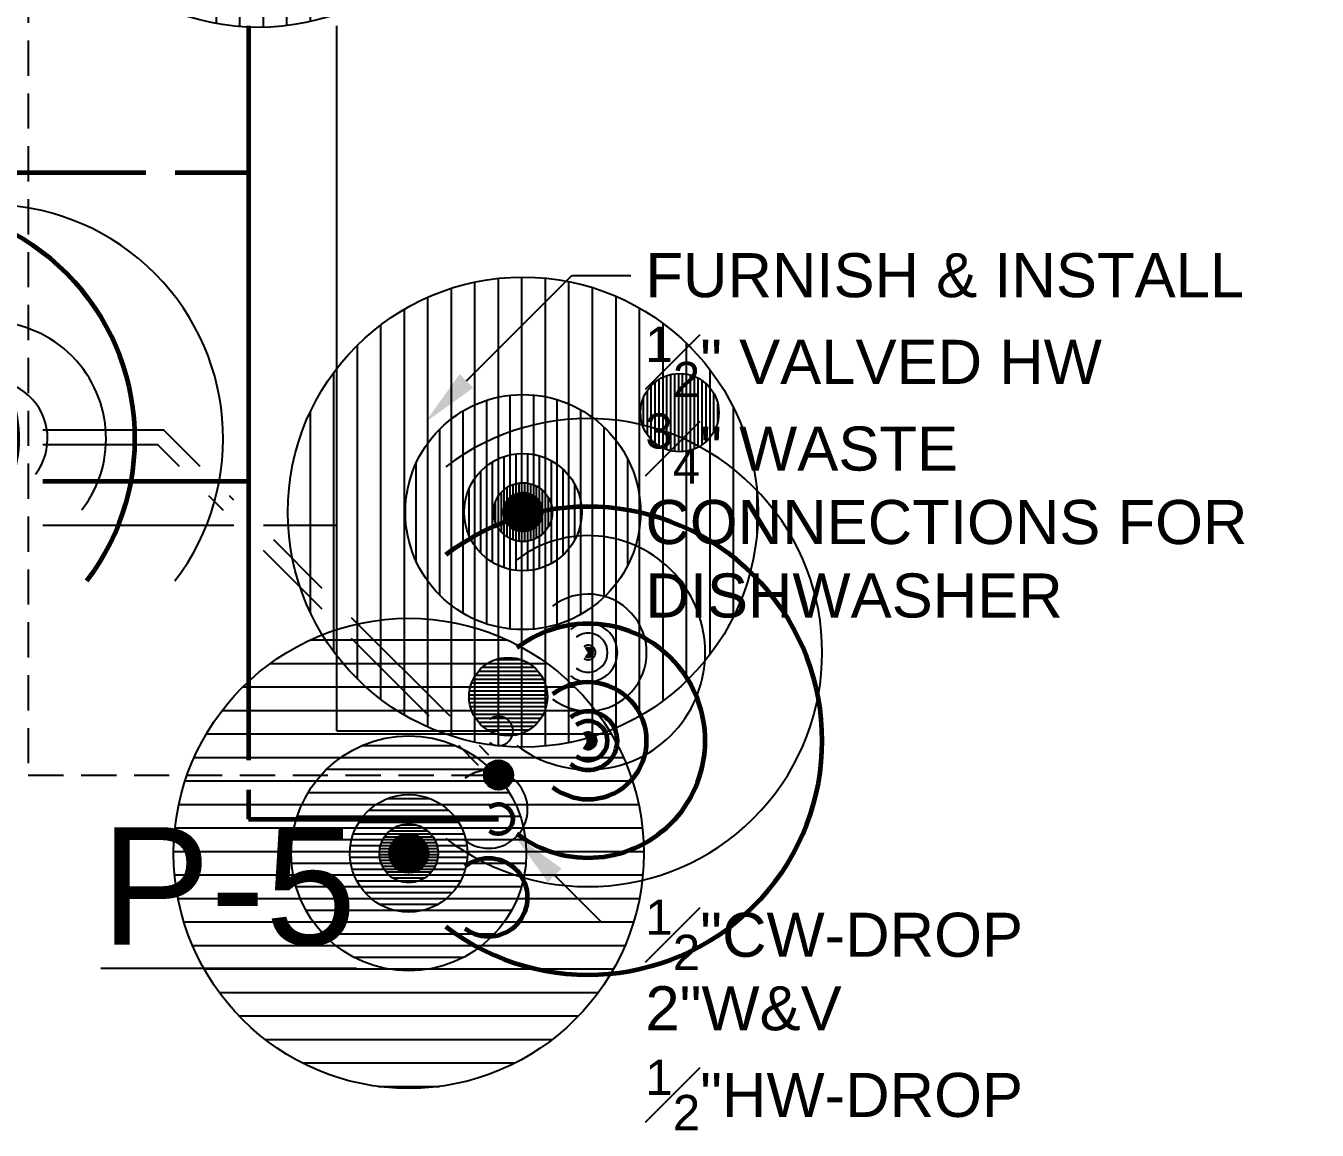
# Model space of a CAD drawing. Extents: x 2104 to 16979, y 4026 to 5124.
# Drawn here: x 8927.8 to 9059.6, y 4790.7 to 4903.5 of the extents above; entities that cross this region are included whole.
import ezdxf
from ezdxf import colors
from ezdxf.entities.mleader import LeaderData, LeaderLine
from ezdxf.math import Vec2, Vec3

# ---------------------------------------------------------------- set-up
doc = ezdxf.new("R2010")
doc.units = 0
doc.header["$LTSCALE"] = 18
doc.header["$MEASUREMENT"] = 0
doc.linetypes.add('VENT', pattern=[0.30000000000000004, 0.2, -0.1])
for name, color, linetype in [('G-ANNO-TEXT', 70, 'Continuous'), ('P-HW-N', 1, 'Continuous'), ('P-HW-N @ 1 (1)', 1, 'Continuous'), ('P-HW-N @ 1 (2)', 1, 'Continuous'), ('P-HW-N @ 12', 1, 'Continuous'), ('P-HW-N @ 128', 1, 'Continuous'), ('P-HW-N @ 16', 1, 'Continuous'), ('P-HW-N @ 192', 1, 'Continuous'), ('P-HW-N @ 2', 1, 'Continuous'), ('P-HW-N @ 24', 1, 'Continuous'), ('P-HW-N @ 384', 1, 'Continuous'), ('P-HW-N @ 4', 1, 'Continuous'), ('P-HW-N @ 48', 1, 'Continuous'), ('P-HW-N @ 64', 1, 'Continuous'), ('P-HW-N @ 768', 1, 'Continuous'), ('P-HW-N @ 8', 1, 'Continuous'), ('P-HW-N @ 96', 1, 'Continuous'), ('P-SAN-N', 6, 'Continuous'), ('P-SAN-N @ 1 (1)', 6, 'Continuous'), ('P-SAN-N @ 1 (2)', 6, 'Continuous'), ('P-SAN-N @ 12', 6, 'Continuous'), ('P-SAN-N @ 128', 6, 'Continuous'), ('P-SAN-N @ 16', 6, 'Continuous'), ('P-SAN-N @ 192', 6, 'Continuous'), ('P-SAN-N @ 2', 6, 'Continuous'), ('P-SAN-N @ 24', 6, 'Continuous'), ('P-SAN-N @ 384', 6, 'Continuous'), ('P-SAN-N @ 4', 6, 'Continuous'), ('P-SAN-N @ 48', 6, 'Continuous'), ('P-SAN-N @ 64', 6, 'Continuous'), ('P-SAN-N @ 768', 6, 'Continuous'), ('P-SAN-N @ 8', 6, 'Continuous'), ('P-SAN-N @ 96', 6, 'Continuous'), ('P-SANV-N', 5, 'VENT'), ('P-SANV-N @ 1 (1)', 5, 'VENT'), ('P-SANV-N @ 1 (2)', 5, 'VENT'), ('P-SANV-N @ 12', 5, 'VENT'), ('P-SANV-N @ 128', 5, 'VENT'), ('P-SANV-N @ 16', 5, 'VENT'), ('P-SANV-N @ 192', 5, 'VENT'), ('P-SANV-N @ 2', 5, 'VENT'), ('P-SANV-N @ 24', 5, 'VENT'), ('P-SANV-N @ 384', 5, 'VENT'), ('P-SANV-N @ 4', 5, 'VENT'), ('P-SANV-N @ 48', 5, 'VENT'), ('P-SANV-N @ 64', 5, 'VENT'), ('P-SANV-N @ 768', 5, 'VENT'), ('P-SANV-N @ 8', 5, 'VENT'), ('P-SANV-N @ 96', 5, 'VENT')]:
    doc.layers.add(name, color=color, linetype=linetype)
for name, color, linetype, lineweight in [('P-CW-N', 4, 'Continuous', 60), ('P-CW-N @ 1 (1)', 4, 'Continuous', 60), ('P-CW-N @ 1 (2)', 4, 'Continuous', 60), ('P-CW-N @ 12', 4, 'Continuous', 60), ('P-CW-N @ 128', 4, 'Continuous', 60), ('P-CW-N @ 16', 4, 'Continuous', 60), ('P-CW-N @ 192', 4, 'Continuous', 60), ('P-CW-N @ 2', 4, 'Continuous', 60), ('P-CW-N @ 24', 4, 'Continuous', 60), ('P-CW-N @ 384', 4, 'Continuous', 60), ('P-CW-N @ 4', 4, 'Continuous', 60), ('P-CW-N @ 48', 4, 'Continuous', 60), ('P-CW-N @ 64', 4, 'Continuous', 60), ('P-CW-N @ 768', 4, 'Continuous', 60), ('P-CW-N @ 8', 4, 'Continuous', 60), ('P-CW-N @ 96', 4, 'Continuous', 60)]:
    doc.layers.add(name, color=color, linetype=linetype, lineweight=lineweight)
doc.layers.get('0').freeze()
doc.styles.add('Arial', font='arial.ttf')

# ---------------------------------------------------------------- blocks, each defined once
blk = doc.blocks.new('*U7')
h = blk.add_hatch()
h.set_pattern_fill('ANSI31', color=256, scale=0.025, angle=135)
h.set_pattern_definition([(180, (0, 0), (-4.336808689942018e-19, -0.003125), [])])
edge = h.paths.add_edge_path()
edge.add_arc((-3.469446951953614e-18, -6.938893903907228e-18), 0.03125000000000001, 0, 360)
blk.add_circle((0, 0), 0.03125)
blk = doc.blocks.new('*U435')
at = {"layer": 'P-SANV-N @ 1 (1)', "rotation": 270}
blk.add_blockref('*U7', (8951.5, 4927.343581524154), dxfattribs=at)
at = {"layer": 'P-SANV-N @ 1 (2)', "rotation": 270}
blk.add_blockref('*U7', (8951.5, 4927.343581524154), dxfattribs=at)
at = {"layer": 'P-SANV-N @ 12', "xscale": 12, "yscale": 12, "zscale": 12, "rotation": 270}
blk.add_blockref('*U7', (8951.5, 4927.343581524154), dxfattribs=at)
at = {"layer": 'P-SANV-N @ 128', "xscale": 128, "yscale": 128, "zscale": 128, "rotation": 270}
blk.add_blockref('*U7', (8967.5, 4937.5), dxfattribs=at)
at = {"layer": 'P-SANV-N @ 16', "xscale": 16, "yscale": 16, "zscale": 16, "rotation": 270}
blk.add_blockref('*U7', (8951.5, 4927.343581524154), dxfattribs=at)
at = {"layer": 'P-SANV-N @ 192', "xscale": 192, "yscale": 192, "zscale": 192, "rotation": 270}
blk.add_blockref('*U7', (8951.5, 4927.343581524154), dxfattribs=at)
at = {"layer": 'P-SANV-N @ 2', "xscale": 2, "yscale": 2, "zscale": 2, "rotation": 270}
blk.add_blockref('*U7', (8951.5, 4927.343581524154), dxfattribs=at)
at = {"layer": 'P-SANV-N @ 24', "xscale": 24, "yscale": 24, "zscale": 24, "rotation": 270}
blk.add_blockref('*U7', (8951.5, 4927.343581524154), dxfattribs=at)
at = {"layer": 'P-SANV-N @ 384', "xscale": 384, "yscale": 384, "zscale": 384, "rotation": 270}
blk.add_blockref('*U7', (8951.5, 4927.343581524154), dxfattribs=at)
at = {"layer": 'P-SANV-N @ 4', "xscale": 4, "yscale": 4, "zscale": 4, "rotation": 270}
blk.add_blockref('*U7', (8951.5, 4927.343581524154), dxfattribs=at)
at = {"layer": 'P-SANV-N @ 48', "xscale": 48, "yscale": 48, "zscale": 48, "rotation": 270}
blk.add_blockref('*U7', (8928, 5011.5), dxfattribs=at)
at = {"layer": 'P-SANV-N @ 64', "xscale": 64, "yscale": 64, "zscale": 64, "rotation": 270}
blk.add_blockref('*U7', (8951.5, 4927.343581524154), dxfattribs=at)
at = {"layer": 'P-SANV-N @ 768', "xscale": 768, "yscale": 768, "zscale": 768, "rotation": 270}
blk.add_blockref('*U7', (8951.5, 4927.343581524154), dxfattribs=at)
at = {"layer": 'P-SANV-N @ 8', "xscale": 8, "yscale": 8, "zscale": 8, "rotation": 270}
blk.add_blockref('*U7', (8951.5, 4927.343581524154), dxfattribs=at)
at = {"layer": 'P-SANV-N @ 96', "xscale": 96, "yscale": 96, "zscale": 96, "rotation": 270}
blk.add_blockref('*U7', (8951.5, 4927.343581524154), dxfattribs=at)
blk = doc.blocks.new('*U8')
at = {"linetype": 'Continuous'}
blk.add_arc((0, 0), 0.03111555437015312, 232.5669694738212, 127.4330305261797, dxfattribs=at)
blk = doc.blocks.new('*U444')
at = {"layer": 'P-CW-N @ 1 (1)', "rotation": 89.99999999999999}
blk.add_blockref('*U8', (8914.999999999998, 4861.343581524154), dxfattribs=at)
at = {"layer": 'P-CW-N @ 1 (2)', "rotation": 89.99999999999999}
blk.add_blockref('*U8', (8914.999999999998, 4861.343581524154), dxfattribs=at)
at = {"layer": 'P-CW-N @ 12', "xscale": 12, "yscale": 12, "zscale": 12, "rotation": 89.99999999999999}
blk.add_blockref('*U8', (8914.999999999998, 4861.343581524154), dxfattribs=at)
at = {"layer": 'P-CW-N @ 128', "xscale": 128, "yscale": 128, "zscale": 128, "rotation": 89.99999999999999}
blk.add_blockref('*U8', (8898.999999999998, 4871.5), dxfattribs=at)
at = {"layer": 'P-CW-N @ 16', "xscale": 16, "yscale": 16, "zscale": 16, "rotation": 89.99999999999999}
blk.add_blockref('*U8', (8914.999999999998, 4861.343581524154), dxfattribs=at)
at = {"layer": 'P-CW-N @ 192', "xscale": 192, "yscale": 192, "zscale": 192, "rotation": 89.99999999999999}
blk.add_blockref('*U8', (8914.999999999998, 4861.343581524154), dxfattribs=at)
at = {"layer": 'P-CW-N @ 2', "xscale": 2, "yscale": 2, "zscale": 2, "rotation": 89.99999999999999}
blk.add_blockref('*U8', (8914.999999999998, 4861.343581524154), dxfattribs=at)
at = {"layer": 'P-CW-N @ 24', "xscale": 24, "yscale": 24, "zscale": 24, "rotation": 89.99999999999999}
blk.add_blockref('*U8', (8914.999999999998, 4861.343581524154), dxfattribs=at)
at = {"layer": 'P-CW-N @ 384', "xscale": 384, "yscale": 384, "zscale": 384, "rotation": 89.99999999999999}
blk.add_blockref('*U8', (8914.999999999998, 4861.343581524154), dxfattribs=at)
at = {"layer": 'P-CW-N @ 4', "xscale": 4, "yscale": 4, "zscale": 4, "rotation": 89.99999999999999}
blk.add_blockref('*U8', (8914.999999999998, 4861.343581524154), dxfattribs=at)
at = {"layer": 'P-CW-N @ 48', "xscale": 48, "yscale": 48, "zscale": 48, "rotation": 89.99999999999999}
blk.add_blockref('*U8', (8906.999999999998, 4870.5), dxfattribs=at)
at = {"layer": 'P-CW-N @ 64', "xscale": 64, "yscale": 64, "zscale": 64, "rotation": 89.99999999999999}
blk.add_blockref('*U8', (8914.999999999998, 4861.343581524154), dxfattribs=at)
at = {"layer": 'P-CW-N @ 768', "xscale": 768, "yscale": 768, "zscale": 768, "rotation": 89.99999999999999}
blk.add_blockref('*U8', (8914.999999999998, 4861.343581524154), dxfattribs=at)
at = {"layer": 'P-CW-N @ 8', "xscale": 8, "yscale": 8, "zscale": 8, "rotation": 89.99999999999999}
blk.add_blockref('*U8', (8914.999999999998, 4861.343581524154), dxfattribs=at)
at = {"layer": 'P-CW-N @ 96', "xscale": 96, "yscale": 96, "zscale": 96, "rotation": 89.99999999999999}
blk.add_blockref('*U8', (8914.999999999998, 4861.343581524154), dxfattribs=at)
blk = doc.blocks.new('*U445')
at = {"layer": 'P-HW-N @ 1 (1)', "rotation": 89.99999999999999}
blk.add_blockref('*U8', (8923.999999999998, 4861.343581524154), dxfattribs=at)
at = {"layer": 'P-HW-N @ 1 (2)', "rotation": 89.99999999999999}
blk.add_blockref('*U8', (8923.999999999998, 4861.343581524154), dxfattribs=at)
at = {"layer": 'P-HW-N @ 12', "xscale": 12, "yscale": 12, "zscale": 12, "rotation": 89.99999999999999}
blk.add_blockref('*U8', (8923.999999999998, 4861.343581524154), dxfattribs=at)
at = {"layer": 'P-HW-N @ 128', "xscale": 128, "yscale": 128, "zscale": 128, "rotation": 89.99999999999999}
blk.add_blockref('*U8', (8907.999999999998, 4871.5), dxfattribs=at)
at = {"layer": 'P-HW-N @ 16', "xscale": 16, "yscale": 16, "zscale": 16, "rotation": 89.99999999999999}
blk.add_blockref('*U8', (8923.999999999998, 4861.343581524154), dxfattribs=at)
at = {"layer": 'P-HW-N @ 192', "xscale": 192, "yscale": 192, "zscale": 192, "rotation": 89.99999999999999}
blk.add_blockref('*U8', (8923.999999999998, 4861.343581524154), dxfattribs=at)
at = {"layer": 'P-HW-N @ 2', "xscale": 2, "yscale": 2, "zscale": 2, "rotation": 89.99999999999999}
blk.add_blockref('*U8', (8923.999999999998, 4861.343581524154), dxfattribs=at)
at = {"layer": 'P-HW-N @ 24', "xscale": 24, "yscale": 24, "zscale": 24, "rotation": 89.99999999999999}
blk.add_blockref('*U8', (8923.999999999998, 4861.343581524154), dxfattribs=at)
at = {"layer": 'P-HW-N @ 384', "xscale": 384, "yscale": 384, "zscale": 384, "rotation": 89.99999999999999}
blk.add_blockref('*U8', (8923.999999999998, 4861.343581524154), dxfattribs=at)
at = {"layer": 'P-HW-N @ 4', "xscale": 4, "yscale": 4, "zscale": 4, "rotation": 89.99999999999999}
blk.add_blockref('*U8', (8923.999999999998, 4861.343581524154), dxfattribs=at)
at = {"layer": 'P-HW-N @ 48', "xscale": 48, "yscale": 48, "zscale": 48, "rotation": 89.99999999999999}
blk.add_blockref('*U8', (8915.999999999998, 4870.5), dxfattribs=at)
at = {"layer": 'P-HW-N @ 64', "xscale": 64, "yscale": 64, "zscale": 64, "rotation": 89.99999999999999}
blk.add_blockref('*U8', (8923.999999999998, 4861.343581524154), dxfattribs=at)
at = {"layer": 'P-HW-N @ 768', "xscale": 768, "yscale": 768, "zscale": 768, "rotation": 89.99999999999999}
blk.add_blockref('*U8', (8923.999999999998, 4861.343581524154), dxfattribs=at)
at = {"layer": 'P-HW-N @ 8', "xscale": 8, "yscale": 8, "zscale": 8, "rotation": 89.99999999999999}
blk.add_blockref('*U8', (8923.999999999998, 4861.343581524154), dxfattribs=at)
at = {"layer": 'P-HW-N @ 96', "xscale": 96, "yscale": 96, "zscale": 96, "rotation": 89.99999999999999}
blk.add_blockref('*U8', (8923.999999999998, 4861.343581524154), dxfattribs=at)
blk = doc.blocks.new('*U446')
at = {"layer": 'P-SAN-N @ 1 (1)'}
blk.add_blockref('*U7', (8966.843581524154, 4819.000000000001), dxfattribs=at)
at = {"layer": 'P-SAN-N @ 1 (2)'}
blk.add_blockref('*U7', (8966.843581524154, 4819.000000000001), dxfattribs=at)
at = {"layer": 'P-SAN-N @ 12', "xscale": 12, "yscale": 12, "zscale": 12}
blk.add_blockref('*U7', (8966.843581524154, 4819.000000000001), dxfattribs=at)
at = {"layer": 'P-SAN-N @ 128', "xscale": 128, "yscale": 128, "zscale": 128}
blk.add_blockref('*U7', (8977, 4835.000000000001), dxfattribs=at)
at = {"layer": 'P-SAN-N @ 16', "xscale": 16, "yscale": 16, "zscale": 16}
blk.add_blockref('*U7', (8966.843581524154, 4819.000000000001), dxfattribs=at)
at = {"layer": 'P-SAN-N @ 192', "xscale": 192, "yscale": 192, "zscale": 192}
blk.add_blockref('*U7', (8966.843581524154, 4819.000000000001), dxfattribs=at)
at = {"layer": 'P-SAN-N @ 2', "xscale": 2, "yscale": 2, "zscale": 2}
blk.add_blockref('*U7', (8966.843581524154, 4819.000000000001), dxfattribs=at)
at = {"layer": 'P-SAN-N @ 24', "xscale": 24, "yscale": 24, "zscale": 24}
blk.add_blockref('*U7', (8966.843581524154, 4819.000000000001), dxfattribs=at)
at = {"layer": 'P-SAN-N @ 384', "xscale": 384, "yscale": 384, "zscale": 384}
blk.add_blockref('*U7', (8966.843581524154, 4819.000000000001), dxfattribs=at)
at = {"layer": 'P-SAN-N @ 4', "xscale": 4, "yscale": 4, "zscale": 4}
blk.add_blockref('*U7', (8966.843581524154, 4819.000000000001), dxfattribs=at)
at = {"layer": 'P-SAN-N @ 48', "xscale": 48, "yscale": 48, "zscale": 48}
blk.add_blockref('*U7', (8976, 4827.000000000001), dxfattribs=at)
at = {"layer": 'P-SAN-N @ 64', "xscale": 64, "yscale": 64, "zscale": 64}
blk.add_blockref('*U7', (8966.843581524154, 4819.000000000001), dxfattribs=at)
at = {"layer": 'P-SAN-N @ 768', "xscale": 768, "yscale": 768, "zscale": 768}
blk.add_blockref('*U7', (8966.843581524154, 4819.000000000001), dxfattribs=at)
at = {"layer": 'P-SAN-N @ 8', "xscale": 8, "yscale": 8, "zscale": 8}
blk.add_blockref('*U7', (8966.843581524154, 4819.000000000001), dxfattribs=at)
at = {"layer": 'P-SAN-N @ 96', "xscale": 96, "yscale": 96, "zscale": 96}
blk.add_blockref('*U7', (8966.843581524154, 4819.000000000001), dxfattribs=at)
blk = doc.blocks.new('*U24')
at = {"linetype": 'Continuous'}
blk.add_arc((0, 0), 0.03111555437015312, 52.56696947382129, 307.4330305261797, dxfattribs=at)
blk = doc.blocks.new('*U447')
at = {"layer": 'P-CW-N @ 1 (1)', "rotation": 180}
blk.add_blockref('*U24', (8985.156418475846, 4830.5), dxfattribs=at)
at = {"layer": 'P-CW-N @ 1 (2)', "rotation": 180}
blk.add_blockref('*U24', (8985.156418475846, 4830.5), dxfattribs=at)
at = {"layer": 'P-CW-N @ 12', "xscale": 12, "yscale": 12, "zscale": 12, "rotation": 180}
blk.add_blockref('*U24', (8985.156418475846, 4830.5), dxfattribs=at)
at = {"layer": 'P-CW-N @ 128', "xscale": 128, "yscale": 128, "zscale": 128, "rotation": 180}
blk.add_blockref('*U24', (8975, 4814.5), dxfattribs=at)
at = {"layer": 'P-CW-N @ 16', "xscale": 16, "yscale": 16, "zscale": 16, "rotation": 180}
blk.add_blockref('*U24', (8985.156418475846, 4830.5), dxfattribs=at)
at = {"layer": 'P-CW-N @ 192', "xscale": 192, "yscale": 192, "zscale": 192, "rotation": 180}
blk.add_blockref('*U24', (8985.156418475846, 4830.5), dxfattribs=at)
at = {"layer": 'P-CW-N @ 2', "xscale": 2, "yscale": 2, "zscale": 2, "rotation": 180}
blk.add_blockref('*U24', (8985.156418475846, 4830.5), dxfattribs=at)
at = {"layer": 'P-CW-N @ 24', "xscale": 24, "yscale": 24, "zscale": 24, "rotation": 180}
blk.add_blockref('*U24', (8985.156418475846, 4830.5), dxfattribs=at)
at = {"layer": 'P-CW-N @ 384', "xscale": 384, "yscale": 384, "zscale": 384, "rotation": 180}
blk.add_blockref('*U24', (8985.156418475846, 4830.5), dxfattribs=at)
at = {"layer": 'P-CW-N @ 4', "xscale": 4, "yscale": 4, "zscale": 4, "rotation": 180}
blk.add_blockref('*U24', (8985.156418475846, 4830.5), dxfattribs=at)
at = {"layer": 'P-CW-N @ 48', "xscale": 48, "yscale": 48, "zscale": 48, "rotation": 180}
blk.add_blockref('*U24', (8976, 4822.5), dxfattribs=at)
at = {"layer": 'P-CW-N @ 64', "xscale": 64, "yscale": 64, "zscale": 64, "rotation": 180}
blk.add_blockref('*U24', (8985.156418475846, 4830.5), dxfattribs=at)
at = {"layer": 'P-CW-N @ 768', "xscale": 768, "yscale": 768, "zscale": 768, "rotation": 180}
blk.add_blockref('*U24', (8985.156418475846, 4830.5), dxfattribs=at)
at = {"layer": 'P-CW-N @ 8', "xscale": 8, "yscale": 8, "zscale": 8, "rotation": 180}
blk.add_blockref('*U24', (8985.156418475846, 4830.5), dxfattribs=at)
at = {"layer": 'P-CW-N @ 96', "xscale": 96, "yscale": 96, "zscale": 96, "rotation": 180}
blk.add_blockref('*U24', (8985.156418475846, 4830.5), dxfattribs=at)
blk = doc.blocks.new('*U448')
at = {"layer": 'P-HW-N @ 1 (1)', "rotation": 180}
blk.add_blockref('*U24', (8985.156418475846, 4839.5), dxfattribs=at)
at = {"layer": 'P-HW-N @ 1 (2)', "rotation": 180}
blk.add_blockref('*U24', (8985.156418475846, 4839.5), dxfattribs=at)
at = {"layer": 'P-HW-N @ 12', "xscale": 12, "yscale": 12, "zscale": 12, "rotation": 180}
blk.add_blockref('*U24', (8985.156418475846, 4839.5), dxfattribs=at)
at = {"layer": 'P-HW-N @ 128', "xscale": 128, "yscale": 128, "zscale": 128, "rotation": 180}
blk.add_blockref('*U24', (8975, 4823.5), dxfattribs=at)
at = {"layer": 'P-HW-N @ 16', "xscale": 16, "yscale": 16, "zscale": 16, "rotation": 180}
blk.add_blockref('*U24', (8985.156418475846, 4839.5), dxfattribs=at)
at = {"layer": 'P-HW-N @ 192', "xscale": 192, "yscale": 192, "zscale": 192, "rotation": 180}
blk.add_blockref('*U24', (8985.156418475846, 4839.5), dxfattribs=at)
at = {"layer": 'P-HW-N @ 2', "xscale": 2, "yscale": 2, "zscale": 2, "rotation": 180}
blk.add_blockref('*U24', (8985.156418475846, 4839.5), dxfattribs=at)
at = {"layer": 'P-HW-N @ 24', "xscale": 24, "yscale": 24, "zscale": 24, "rotation": 180}
blk.add_blockref('*U24', (8985.156418475846, 4839.5), dxfattribs=at)
at = {"layer": 'P-HW-N @ 384', "xscale": 384, "yscale": 384, "zscale": 384, "rotation": 180}
blk.add_blockref('*U24', (8985.156418475846, 4839.5), dxfattribs=at)
at = {"layer": 'P-HW-N @ 4', "xscale": 4, "yscale": 4, "zscale": 4, "rotation": 180}
blk.add_blockref('*U24', (8985.156418475846, 4839.5), dxfattribs=at)
at = {"layer": 'P-HW-N @ 48', "xscale": 48, "yscale": 48, "zscale": 48, "rotation": 180}
blk.add_blockref('*U24', (8976, 4831.5), dxfattribs=at)
at = {"layer": 'P-HW-N @ 64', "xscale": 64, "yscale": 64, "zscale": 64, "rotation": 180}
blk.add_blockref('*U24', (8985.156418475846, 4839.5), dxfattribs=at)
at = {"layer": 'P-HW-N @ 768', "xscale": 768, "yscale": 768, "zscale": 768, "rotation": 180}
blk.add_blockref('*U24', (8985.156418475846, 4839.5), dxfattribs=at)
at = {"layer": 'P-HW-N @ 8', "xscale": 8, "yscale": 8, "zscale": 8, "rotation": 180}
blk.add_blockref('*U24', (8985.156418475846, 4839.5), dxfattribs=at)
at = {"layer": 'P-HW-N @ 96', "xscale": 96, "yscale": 96, "zscale": 96, "rotation": 180}
blk.add_blockref('*U24', (8985.156418475846, 4839.5), dxfattribs=at)
blk = doc.blocks.new('*U449')
at = {"layer": 'P-SANV-N @ 1 (1)', "rotation": 270}
blk.add_blockref('*U7', (8978.5, 4853.843581524154), dxfattribs=at)
at = {"layer": 'P-SANV-N @ 1 (2)', "rotation": 270}
blk.add_blockref('*U7', (8978.5, 4853.843581524154), dxfattribs=at)
at = {"layer": 'P-SANV-N @ 12', "xscale": 12, "yscale": 12, "zscale": 12, "rotation": 270}
blk.add_blockref('*U7', (8978.5, 4853.843581524154), dxfattribs=at)
at = {"layer": 'P-SANV-N @ 128', "xscale": 128, "yscale": 128, "zscale": 128, "rotation": 270}
blk.add_blockref('*U7', (8994.5, 4864), dxfattribs=at)
at = {"layer": 'P-SANV-N @ 16', "xscale": 16, "yscale": 16, "zscale": 16, "rotation": 270}
blk.add_blockref('*U7', (8978.5, 4853.843581524154), dxfattribs=at)
at = {"layer": 'P-SANV-N @ 192', "xscale": 192, "yscale": 192, "zscale": 192, "rotation": 270}
blk.add_blockref('*U7', (8978.5, 4853.843581524154), dxfattribs=at)
at = {"layer": 'P-SANV-N @ 2', "xscale": 2, "yscale": 2, "zscale": 2, "rotation": 270}
blk.add_blockref('*U7', (8978.5, 4853.843581524154), dxfattribs=at)
at = {"layer": 'P-SANV-N @ 24', "xscale": 24, "yscale": 24, "zscale": 24, "rotation": 270}
blk.add_blockref('*U7', (8978.5, 4853.843581524154), dxfattribs=at)
at = {"layer": 'P-SANV-N @ 384', "xscale": 384, "yscale": 384, "zscale": 384, "rotation": 270}
blk.add_blockref('*U7', (8978.5, 4853.843581524154), dxfattribs=at)
at = {"layer": 'P-SANV-N @ 4', "xscale": 4, "yscale": 4, "zscale": 4, "rotation": 270}
blk.add_blockref('*U7', (8978.5, 4853.843581524154), dxfattribs=at)
at = {"layer": 'P-SANV-N @ 48', "xscale": 48, "yscale": 48, "zscale": 48, "rotation": 270}
blk.add_blockref('*U7', (8955, 4938), dxfattribs=at)
at = {"layer": 'P-SANV-N @ 64', "xscale": 64, "yscale": 64, "zscale": 64, "rotation": 270}
blk.add_blockref('*U7', (8978.5, 4853.843581524154), dxfattribs=at)
at = {"layer": 'P-SANV-N @ 768', "xscale": 768, "yscale": 768, "zscale": 768, "rotation": 270}
blk.add_blockref('*U7', (8978.5, 4853.843581524154), dxfattribs=at)
at = {"layer": 'P-SANV-N @ 8', "xscale": 8, "yscale": 8, "zscale": 8, "rotation": 270}
blk.add_blockref('*U7', (8978.5, 4853.843581524154), dxfattribs=at)
at = {"layer": 'P-SANV-N @ 96', "xscale": 96, "yscale": 96, "zscale": 96, "rotation": 270}
blk.add_blockref('*U7', (8978.5, 4853.843581524154), dxfattribs=at)

msp = doc.modelspace()

# ---------------------------------------------------------------- linework, layer by layer
at = {"layer": 'P-CW-N'}
for p, q in [((8950.5, 4903.5), (8950.5, 4828.5)), ((8940, 4888.5), (8911.5, 4888.5)), ((8950.5, 4888.5), (8943, 4888.5)), ((8929.5, 4857), (8950.5, 4857)), ((8950.5, 4825.5), (8950.5, 4822.5)), ((8950.5, 4822.5), (8976, 4822.5))]:
    msp.add_line(p, q, dxfattribs=at)
at = {"layer": 'P-HW-N'}
for p, q in [((8959.5, 4831.5), (8959.5, 4903.5)), ((8929.5, 4852.5), (8949, 4852.5)), ((8952, 4852.5), (8959.5, 4852.5)), ((8959.5, 4831.5), (8976, 4831.5))]:
    msp.add_line(p, q, dxfattribs=at)
at = {"layer": 'P-SAN-N'}
for p, q in [((8929.5, 4862.25), (8941.810660171781, 4862.25)), ((8945.560660171783, 4858.5), (8941.810660171783, 4862.25)), ((8929.5, 4860.75), (8941.18933982822, 4860.75)), ((8943.439339828219, 4858.499999999999), (8941.189339828219, 4860.749999999999)), ((8947.939339828219, 4854), (8946.439339828219, 4855.5)), ((8949, 4855.060660171782), (8948.560660171783, 4855.5)), ((8958, 4843.939339828219), (8952, 4849.939339828219)), ((8958, 4846.060660171781), (8953.060660171781, 4851)), ((8971.060660171781, 4833), (8961, 4843.060660171781)), ((8968.939339828219, 4833), (8961, 4840.939339828219)), ((8973.96966991411, 4827.96966991411), (8971.939339828219, 4830)), ((8975.03033008589, 4829.03033008589), (8974.060660171781, 4830))]:
    msp.add_line(p, q, dxfattribs=at)
at = {"layer": 'P-SANV-N'}
for p, q in [((8928, 5010), (8928, 4827)), ((8880, 4866), (8928, 4866)), ((8928, 4827), (8974.5, 4827))]:
    msp.add_line(p, q, dxfattribs=at)

# ---------------------------------------------------------------- block references
at = {"layer": 'P-CW-N'}
for name in ['*U444', '*U447']:
    msp.add_blockref(name, (0, 0), dxfattribs=at)
at = {"layer": 'P-HW-N'}
for name in ['*U445', '*U448']:
    msp.add_blockref(name, (0, 0), dxfattribs=at)
at = {"layer": 'P-SAN-N'}
msp.add_blockref('*U446', (0, 0), dxfattribs=at)
at = {"layer": 'P-SANV-N'}
for name in ['*U435', '*U449']:
    msp.add_blockref(name, (0, 0), dxfattribs=at)

# ---------------------------------------------------------------- texts
at = {"layer": 'G-ANNO-TEXT', "insert": (8961.5, 4809.5), "char_height": 12, "width": 68, "attachment_point": 9, "style": 'Arial'}
msp.add_mtext('{\\LP-5}', dxfattribs=at)

# ---------------------------------------------------------------- leaders
at = {"layer": 'G-ANNO-TEXT'}
ml = msp.add_multileader_mtext('Standard', dxfattribs=at)
ml.set_content('\\pxt1;FURNISH 18"x18" RATED ACCESS PANEL TO BE INSTALLED BY GENERAL CONTRACTOR', color=256, style='Arial')
ml.set_leader_properties(color=256, linetype='ByLayer', lineweight=-1)
ml.build(insert=Vec2(0, 0))
ml.multileader.update_dxf_attribs({"has_dogleg": 0, "dogleg_length": 0.125, "arrow_head_size": 6, "scale": 48})
ctx = ml.context
ctx.base_point, ctx.scale, ctx.char_height, ctx.arrow_head_size, ctx.landing_gap_size, ctx.plane_origin = Vec3(6274.5, 4917), 48, 4.5, 6, 1.5, Vec3(6157.5, 4869)
notes = []
notes.append((ctx, [(0, (1, 1, 0), (6268.5, 4917), (1, 0), 6, [(0, [(6153, 4849.5), (6196.5, 4917)], 0, [])])]))
ctx.mtext.insert, ctx.mtext.width, ctx.mtext.flow_direction = Vec3(6276, 4919.288369713506), 83.89541749058299, 5
ml = msp.add_multileader_mtext('Standard', dxfattribs=at)
ml.set_content('\\pxt1;FURNISH 18"x18" RATED ACCESS PANEL TO BE INSTALLED BY GENERAL CONTRACTOR', color=256, style='Arial')
ml.set_leader_properties(color=256, linetype='ByLayer', lineweight=-1)
ml.build(insert=Vec2(0, 0))
ml.multileader.update_dxf_attribs({"has_dogleg": 0, "dogleg_length": 0.125, "arrow_head_size": 6, "scale": 48})
ctx = ml.context
ctx.base_point, ctx.scale, ctx.char_height, ctx.arrow_head_size, ctx.landing_gap_size, ctx.plane_origin = Vec3(6619.5, 4899), 48, 4.5, 6, 1.5, Vec3(6502.5, 4851)
notes.append((ctx, [(0, (1, 1, 0), (6613.5, 4899), (1, 0), 6, [(0, [(6502.5, 4851), (6559.5, 4899)], 0, [])])]))
ctx.mtext.insert, ctx.mtext.width, ctx.mtext.flow_direction = Vec3(6621, 4901.288369713506), 140.2899396817411, 5
ml = msp.add_multileader_mtext('Standard', dxfattribs=at)
ml.set_content('\\A1;FURNISH & INSTALL \\P{\\H0.8x;\\S1#2;}" VALVED HW \\P{\\H0.8x;\\S3#4;}" WASTE \\PCONNECTIONS FOR \\PDISHWASHER', color=256, style='Arial')
ml.set_leader_properties(color=256, linetype='ByLayer', lineweight=-1)
ml.build(insert=Vec2(0, 0))
ml.multileader.update_dxf_attribs({"has_dogleg": 0, "dogleg_length": 0.125, "arrow_head_size": 6, "scale": 48})
ctx = ml.context
ctx.base_point, ctx.scale, ctx.char_height, ctx.arrow_head_size, ctx.landing_gap_size, ctx.plane_origin = Vec3(8989.5, 4878), 48, 4.5, 6, 1.5, Vec3(8968.5, 4863)
notes.append((ctx, [(0, (1, 1, 0), (8983.5, 4878), (1, 0), 6, [(0, [(8968.5, 4863), (8983.5, 4878)], 0, [])])]))
ctx.mtext.insert, ctx.mtext.flow_direction = Vec3(8991, 4880.288369713506), 5
ml = msp.add_multileader_mtext('Standard', dxfattribs=at)
ml.set_content('\\pxt1;FURNISH 18"x18" RATED ACCESS PANEL TO BE INSTALLED BY GENERAL CONTRACTOR', color=256, style='Arial')
ml.set_leader_properties(color=256, linetype='ByLayer', lineweight=-1)
ml.build(insert=Vec2(0, 0))
ml.multileader.update_dxf_attribs({"has_dogleg": 0, "dogleg_length": 0.125, "arrow_head_size": 6, "scale": 48})
ctx = ml.context
ctx.base_point, ctx.scale, ctx.char_height, ctx.arrow_head_size, ctx.landing_gap_size, ctx.plane_origin = Vec3(8586, 4834.5), 48, 4.5, 6, 1.5, Vec3(8359.5, 4809)
notes.append((ctx, [(0, (1, 1, 0), (8580, 4834.5), (1, 0), 6, [(0, [(8373, 4843.5), (8382, 4834.5)], 0, [])])]))
ctx.mtext.insert, ctx.mtext.width, ctx.mtext.flow_direction = Vec3(8587.5, 4836.788369713506), 100.3045739442714, 5
ml = msp.add_multileader_mtext('Standard', dxfattribs=at)
ml.set_content('\\A1;{\\H0.8x;\\S1#2;}"CW-DROP\\P2"W&V\\P{\\H0.8x;\\S1#2;}"HW-DROP', color=256, style='Arial')
ml.set_leader_properties(color=256, linetype='ByLayer', lineweight=-1)
ml.build(insert=Vec2(0, 0))
ml.multileader.update_dxf_attribs({"has_dogleg": 0, "dogleg_length": 0.125, "arrow_head_size": 6, "scale": 48})
ctx = ml.context
ctx.base_point, ctx.scale, ctx.char_height, ctx.arrow_head_size, ctx.landing_gap_size, ctx.plane_origin = Vec3(8989.5, 4812), 48, 4.5, 6, 1.5, Vec3(8977.5, 4821)
notes.append((ctx, [(0, (1, 1, 0), (8983.5, 4812), (1, 0), 6, [(0, [(8977.5, 4821), (8986.5, 4812)], 0, [])])]))
ctx.mtext.insert, ctx.mtext.flow_direction = Vec3(8991, 4814.288369713506), 5
for ctx, leaders in notes:
    for number, flags, end, landing, length, lines in leaders:
        leader = LeaderData()
        leader.index, (leader.has_last_leader_line, leader.has_dogleg_vector, leader.attachment_direction) = number, flags
        leader.last_leader_point, leader.dogleg_vector, leader.dogleg_length = Vec3(end), Vec3(landing), length
        for number, points, colour, breaks in lines:
            line = LeaderLine()
            line.index, line.vertices, line.color, line.breaks = number, Vec3.list(points), colors.encode_raw_color(colour), breaks
            leader.lines.append(line)
        ctx.leaders.append(leader)

doc.saveas('drawing.dxf')
